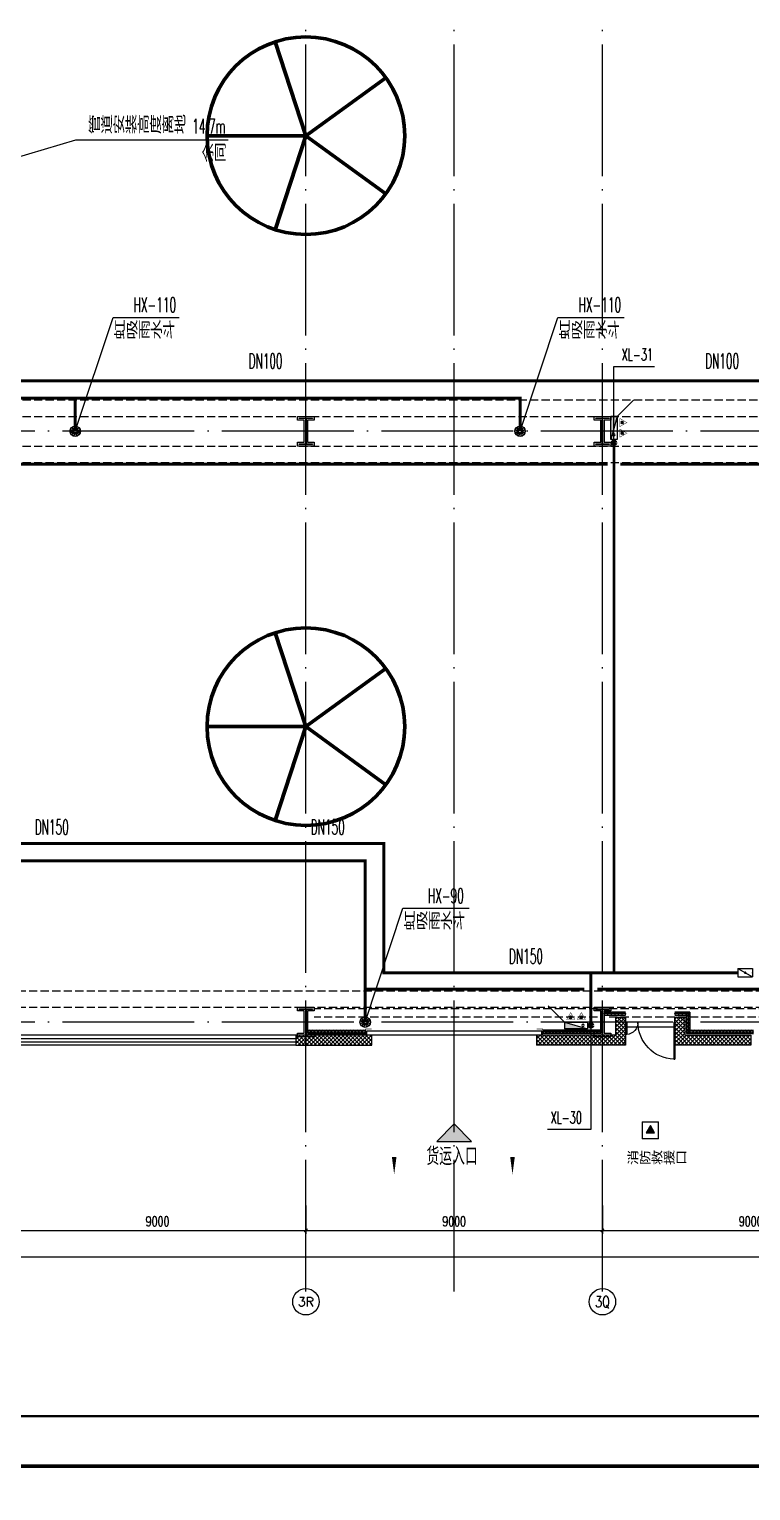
# Model space of a CAD drawing. Extents: x -452079 to 117456, y 3902 to 836955.
# Drawn here: x -272248 to -250354, y 534683 to 579081 of the extents above; entities that cross this region are included whole.
import ezdxf
from ezdxf.enums import TextEntityAlignment as Align

# ---------------------------------------------------------------- set-up
doc = ezdxf.new("R2010")
doc.units = 0
doc.header["$LTSCALE"] = 1000
doc.header["$MEASUREMENT"] = 0
for name, pattern in [('10平面$0$DASH', [0.35, 0.25, -0.1]), ('DASH', [0.35, 0.25, -0.1]), ('DOTE', [2.42, 2, -0.2, 0.02, -0.2]), ('DOTE_30', [0.726, 0.6, -0.06, 0.006, -0.06])]:
    doc.linetypes.add(name, pattern=pattern)
for name, color, linetype in [('0-cxFrame', 155, 'Continuous'), ('10平面$0$WINDOW', 4, 'Continuous'), ('A-AXIS-D', 1, 'Continuous'), ('A-AXIS-DOTE', 14, 'DOTE'), ('A-AXIS-SYMB', 3, 'Continuous'), ('A-HATCH-2', 251, 'Continuous'), ('A-HRAIL', 173, 'Continuous'), ('A-LIN-V', 9, 'Continuous'), ('A-SFCE', 30, 'Continuous'), ('A-TEXT', 61, 'Continuous'), ('A-WINDOW', 140, 'Continuous'), ('AS-COLN', 6, 'Continuous'), ('AS-WALL', 40, 'Continuous'), ('DIM_消防', 1, 'Continuous'), ('FH-tri', 180, 'Continuous'), ('FM_ZF消防', 1, 'Continuous'), ('PUB_HATCH', 8, 'Continuous'), ('PUB_TEXT', 7, 'Continuous'), ('RP-N2-01$0$$0$A-WIND-J', 1, 'Continuous'), ('RP-N2-01$0$A-WIND-J', 3, 'Continuous'), ('SB_ZF消火栓', 10, 'Continuous'), ('SB_ZF消火栓M', 10, 'Continuous'), ('TEXT_喷淋', 6, 'Continuous'), ('TEXT_消防', 1, 'Continuous'), ('TWT_LEAD', 3, 'Continuous'), ('WALL', 2, 'Continuous'), ('建-窗', 4, 'Continuous'), ('文本', 4, 'Continuous'), ('虹吸雨水斗', 6, 'Continuous')]:
    doc.layers.add(name, color=color, linetype=linetype)
for name, color, linetype, lineweight in [('0-cxText', 131, 'Continuous', 25), ('Gps-ZF喷淋', 6, 'TG_ZP', 60), ('Gps-ZF消防', 1, 'TG_X', 60), ('Gps-ZF雨水', 4, 'DOTE_30', 60), ('LG-ZF消防', 1, 'Continuous', 60)]:
    doc.layers.add(name, color=color, linetype=linetype, lineweight=lineweight)
doc.styles.add('_TCH_AXIS', font='COMPLEX', dxfattribs={"bigfont": 'GBCBIG'})
doc.styles.add('_TCH_DIM', font='SIMPLEX', dxfattribs={"width": 0.75, "bigfont": '@1HZTXT'})
doc.styles.add('_TCH_DIM_T3', font='SIMPLEX', dxfattribs={"width": 0.705882, "bigfont": 'GBCBIG'})
doc.styles.add('_TWT_PIPEDN', font='SIMPLEX', dxfattribs={"width": 0.65, "height": 3.5, "bigfont": 'HZTXT'})
doc.styles.add('_TWT_SERIAL', font='SIMPLEX', dxfattribs={"width": 0.8, "height": 3, "bigfont": 'HZTXT'})
doc.styles.add('A-STANDARD', font='SIMPLEX', dxfattribs={"bigfont": 'GBCBIG'})
doc.styles.add('cx_tuming', font='')
doc.styles.add('cx_tuqian1', font='')
doc.styles.get("Standard").update_dxf_attribs({"font": 'gbenor.shx', "bigfont": 'gbcbig.shx'})
doc.styles.add('TG_LINETYPE', font='SIMPLEX', dxfattribs={"width": 0.8, "height": 3.5, "bigfont": 'HZTXT'})
doc.styles.add('黑体', font='', dxfattribs={"height": 12})
doc.styles.get('cx_tuming').set_extended_font_data('SimHei')
doc.styles.get('cx_tuqian1').set_extended_font_data('SimSun')
doc.styles.get('黑体').set_extended_font_data('SimHei')
doc.linetypes.add('TG_X', pattern='A,5,-0.3,["X",TG_LINETYPE,S=0.1,R=0,X=-0.23,Y=-0.15],0', length=5.3)
doc.linetypes.add('TG_ZP', pattern='A,3,-0.6,["ZP",TG_LINETYPE,S=0.1,R=0,X=-0.52,Y=-0.15],0', length=3.6)
doc.dimstyles.new('_TCH_ARCH&&100', dxfattribs={"dimtxt": 297.5, "dimasz": 100, "dimexe": 100, "dimexo": 100, "dimgap": 126.25, "dimtad": 1, "dimdec": 0, "dimzin": 0, "dimdsep": 46, "dimtxsty": '_TCH_DIM_T3', "dimblk": 'ARCHTICK', "dimcen": 0.09, "dimclrt": 7, "dimazin": 2, "dimtfac": 1, "dimtdec": 0, "dimtix": 1, "dimtmove": 2, "dimatfit": 3, "dimfxl": 0, "dimtolj": 1, "dimtzin": 0, "dimarcsym": 0})
pattern_1 = [(45, (60, 0), (-60.000061, 60.000061), []), (135, (60, 0), (-60.000061, -60.000061), [])]

# ---------------------------------------------------------------- blocks, each defined once
blk = doc.blocks.new('_ArchTick')
at = {"color": 0, "linetype": 'ByBlock', "const_width": 0.4}
blk.add_lwpolyline([(-0.5, -0.5), (0.5, 0.5)], dxfattribs=at)
blk = doc.blocks.new('*D351')
at = {"layer": 'A-AXIS-D', "color": 0, "lineweight": -2, "transparency": 16777216}
for p, q in [((48518, 3326), (48518, 2468)), ((57518, 3326), (57518, 2468)), ((48518, 2568), (57518, 2568))]:
    blk.add_line(p, q, dxfattribs=at)
at = {"layer": 'A-AXIS-D', "color": 0, "lineweight": -2, "transparency": 16777216, "xscale": 100, "yscale": 100, "zscale": 100, "rotation": 180}
blk.add_blockref('_ArchTick', (48518, 2568), dxfattribs=at)
at = {"layer": 'A-AXIS-D', "color": 0, "lineweight": -2, "transparency": 16777216, "xscale": 100, "yscale": 100, "zscale": 100}
blk.add_blockref('_ArchTick', (57518, 2568), dxfattribs=at)
at = {"layer": 'A-AXIS-D', "color": 7, "transparency": 16777216, "insert": (53018, 2843), "char_height": 297.5, "attachment_point": 5, "style": '_TCH_DIM_T3'}
blk.add_mtext('\\A1;9000', dxfattribs=at)
blk = doc.blocks.new('*D352')
at = {"layer": 'A-AXIS-D', "color": 0, "lineweight": -2, "transparency": 16777216}
for p, q in [((57518, 3326), (57518, 2468)), ((66518, 3326), (66518, 2468)), ((57518, 2568), (66518, 2568))]:
    blk.add_line(p, q, dxfattribs=at)
at = {"layer": 'A-AXIS-D', "color": 0, "lineweight": -2, "transparency": 16777216, "xscale": 100, "yscale": 100, "zscale": 100, "rotation": 180}
blk.add_blockref('_ArchTick', (57518, 2568), dxfattribs=at)
at = {"layer": 'A-AXIS-D', "color": 0, "lineweight": -2, "transparency": 16777216, "xscale": 100, "yscale": 100, "zscale": 100}
blk.add_blockref('_ArchTick', (66518, 2568), dxfattribs=at)
at = {"layer": 'A-AXIS-D', "color": 7, "transparency": 16777216, "insert": (62018, 2843), "char_height": 297.5, "attachment_point": 5, "style": '_TCH_DIM_T3'}
blk.add_mtext('\\A1;9000', dxfattribs=at)
blk = doc.blocks.new('*D353')
at = {"layer": 'A-AXIS-D', "color": 0, "lineweight": -2, "transparency": 16777216}
for p, q in [((66518, 3326), (66518, 2468)), ((75518, 3326), (75518, 2468)), ((66518, 2568), (75518, 2568))]:
    blk.add_line(p, q, dxfattribs=at)
at = {"layer": 'A-AXIS-D', "color": 0, "lineweight": -2, "transparency": 16777216, "xscale": 100, "yscale": 100, "zscale": 100, "rotation": 180}
blk.add_blockref('_ArchTick', (66518, 2568), dxfattribs=at)
at = {"layer": 'A-AXIS-D', "color": 0, "lineweight": -2, "transparency": 16777216, "xscale": 100, "yscale": 100, "zscale": 100}
blk.add_blockref('_ArchTick', (75518, 2568), dxfattribs=at)
at = {"layer": 'A-AXIS-D', "color": 7, "transparency": 16777216, "insert": (71018, 2843), "char_height": 297.5, "attachment_point": 5, "style": '_TCH_DIM_T3'}
blk.add_mtext('\\A1;9000', dxfattribs=at)
blk = doc.blocks.new('*D369')
at = {"layer": 'A-AXIS-D', "color": 0, "lineweight": -2, "transparency": 16777216}
for p, q in [((7618, 3226), (7618, 1668)), ((193318, 3226), (193318, 1668)), ((7618, 1768), (193318, 1768))]:
    blk.add_line(p, q, dxfattribs=at)
at = {"layer": 'A-AXIS-D', "color": 0, "lineweight": -2, "transparency": 16777216, "xscale": 100, "yscale": 100, "zscale": 100, "rotation": 180}
blk.add_blockref('_ArchTick', (7618, 1768), dxfattribs=at)
at = {"layer": 'A-AXIS-D', "color": 0, "lineweight": -2, "transparency": 16777216, "xscale": 100, "yscale": 100, "zscale": 100}
blk.add_blockref('_ArchTick', (193318, 1768), dxfattribs=at)
at = {"layer": 'A-AXIS-D', "color": 7, "transparency": 16777216, "insert": (100468, 2043), "char_height": 297.5, "attachment_point": 5, "style": '_TCH_DIM_T3'}
blk.add_mtext('\\A1;185700', dxfattribs=at)
blk = doc.blocks.new('10平面$0$$DorLib2D$00000126')
at = {"color": 0, "linetype": 'Continuous'}
for p, q in [((-0.532, 0.5), (-0.532, 0.9)), ((0.532, 0.9), (0.532, 0.5))]:
    blk.add_line(p, q, dxfattribs=at)
at = {"color": 0, "linetype": '10平面$0$DASH'}
for p, q in [((-0.532, 0.9), (0.532, 0.9)), ((-0.532, 0.5), (0.532, 0.5))]:
    blk.add_line(p, q, dxfattribs=at)
blk = doc.blocks.new('DOOR2DLIB$SYSLIB$00000123')
at = {"color": 0}
for p, q in [((0.475, -0.001), (0.475, 0.752)), ((0.475, 0.752), (0.5, 0.752)), ((0.5, -0.001), (0.5, 0.752)), ((-0.5, 0), (-0.5, 0.252)), ((-0.475, 0.252), (-0.5, 0.252)), ((-0.475, 0), (-0.475, 0.252)), ((-0.475, 0), (-0.5, 0)), ((0.475, -0.001), (0.5, -0.001))]:
    blk.add_line(p, q, dxfattribs=at)
for centre, radius, start, end in [((0.505, -0.002), 0.755, 92.2493, 179.7238), ((-0.501, 0.003), 0.251, 359.7899, 84.0974)]:
    blk.add_arc(centre, radius, start, end, dxfattribs=at)
blk = doc.blocks.new('42343243')
at = {"layer": 'PUB_HATCH'}
h = blk.add_hatch(dxfattribs=at)
h.set_pattern_fill('多孔材料', color=256, scale=30, style=0)
h.set_pattern_definition(pattern_1)
h.paths.add_polyline_path([(-254454, 1222870), (-254154, 1223170), (-256854, 1223170), (-256854, 1222870)])
h = blk.add_hatch(dxfattribs=at)
h.set_pattern_fill('多孔材料', color=256, scale=30, style=0)
h.set_pattern_definition(pattern_1)
h.paths.add_polyline_path([(-254454, 1222320), (-254154, 1222620), (-254154, 1223170), (-254454, 1222870)])
h = blk.add_hatch(dxfattribs=at)
h.set_pattern_fill('多孔材料', color=256, scale=30, style=0)
h.set_pattern_definition(pattern_1)
h.paths.add_polyline_path([(-252354, 1222870), (-250354, 1222870), (-250354, 1223170), (-252654, 1223170)])
h = blk.add_hatch(dxfattribs=at)
h.set_pattern_fill('多孔材料', color=256, scale=30, style=0)
h.set_pattern_definition(pattern_1)
h.paths.add_polyline_path([(-252654, 1222620), (-252354, 1222320), (-252354, 1222870), (-252654, 1223170)])
h = blk.add_hatch(dxfattribs=at)
h.set_pattern_fill('多孔材料', color=256, scale=30, style=0)
h.set_pattern_definition(pattern_1)
h.paths.add_polyline_path([(-254454, 1222320), (-254154, 1222320), (-254154, 1222620)])
h = blk.add_hatch(dxfattribs=at)
h.set_pattern_fill('多孔材料', color=256, scale=30, style=0)
h.set_pattern_definition(pattern_1)
h.paths.add_polyline_path([(-252654, 1222620), (-252654, 1222320), (-252354, 1222320)])
at = {"layer": '10平面$0$WINDOW'}
blk.add_line((-252654, 1222620), (-254154, 1222620), dxfattribs=at)
at = {"layer": 'AS-WALL'}
for p, q in [((-254154, 1223170), (-256854, 1223170)), ((-256854, 1222870), (-256854, 1223170)), ((-254154, 1222620), (-254154, 1223170)), ((-250354, 1223170), (-252654, 1223170)), ((-252654, 1222620), (-252654, 1223170)), ((-250354, 1222870), (-250354, 1223170)), ((-254454, 1222870), (-256854, 1222870)), ((-254454, 1222320), (-254454, 1222870)), ((-252354, 1222870), (-250354, 1222870)), ((-252354, 1222320), (-252354, 1222870)), ((-254454, 1222320), (-254154, 1222320)), ((-254154, 1222320), (-254154, 1222620)), ((-252654, 1222620), (-252654, 1222320)), ((-252654, 1222320), (-252354, 1222320))]:
    blk.add_line(p, q, dxfattribs=at)
at = {"layer": '10平面$0$WINDOW', "zscale": 300}
for name, p, xscale, yscale, rotation in [('DOOR2DLIB$SYSLIB$00000123', (-253404, 1222470), -1500, -1500, 179.9999999999555), ('10平面$0$$DorLib2D$00000126', (-259354, 1223020), 5000, 300, 179.9999999999992)]:
    blk.add_blockref(name, p, dxfattribs=dict(at, xscale=xscale, yscale=yscale, rotation=rotation))
blk = doc.blocks.new('4324324')
at = {"layer": 'A-HATCH-2', "color": 8, "linetype": 'DASH'}
for p, q in [((-313054, 567820), (-128854, 567820)), ((-313054, 567320), (-128854, 567320)), ((-313054, 566420), (-128854, 566420)), ((-313054, 565920), (-128854, 565920)), ((-312854, 549870), (-138054, 549870)), ((-312854, 549370), (-138054, 549370))]:
    blk.add_line(p, q, dxfattribs=at)
blk = doc.blocks.new('w4324324')
at = {"layer": 'A-HATCH-2', "lineweight": 60}
for q in [(-1694760, 686605), (-1697614, 684532), (-1691907, 684532), (-1696524, 681178), (-1692997, 681178)]:
    blk.add_line((-1694760, 683605), q, dxfattribs=at)
blk.add_circle((-1694760, 683605), 3000, dxfattribs=at)
blk = doc.blocks.new('342343')
at = {"layer": 'A-LIN-V'}
for p in [(1030710, 63556), (1048660, 63556)]:
    blk.add_blockref('w4324324', p, dxfattribs=at)
blk = doc.blocks.new('w42343243')
at = {"layer": 'A-HATCH-2', "color": 2}
blk.add_lwpolyline([(-165104, 621070), (-164604, 621070), (-164604, 620958), (-164800, 620958), (-164800, 620282), (-164604, 620282), (-164604, 620170), (-165104, 620170), (-165104, 620282), (-164908, 620282), (-164908, 620958), (-165104, 620958)], close=True, dxfattribs=at)
at = {"layer": 'AS-COLN', "color": 8}
blk.add_lwpolyline([(-165054, 621020), (-164654, 621020), (-164654, 621008), (-164850, 621008), (-164850, 620232), (-164654, 620232), (-164654, 620220), (-165054, 620220), (-165054, 620232), (-164858, 620232), (-164858, 621008), (-165054, 621008)], close=True, dxfattribs=at)
blk = doc.blocks.new('42343')
at = {"layer": 'A-WINDOW'}
for p in [(-99000, -53750), (-90000, -53750), (-99000, -71700), (-90000, -71700)]:
    blk.add_blockref('w42343243', p, dxfattribs=at)
blk = doc.blocks.new('RP-N2-01$0$$0$xfjy')
at = {"layer": 'RP-N2-01$0$$0$A-WIND-J'}
h = blk.add_hatch(color=8, dxfattribs=at)
h.dxf.hatch_style = 1
h.paths.add_polyline_path([(1141876, -26214), (1142135, -26214), (1142005, -25989)])
at = {"layer": 'RP-N2-01$0$$0$A-WIND-J', "color": 8, "const_width": 25}
blk.add_lwpolyline([(1141755, -25889), (1141755, -26389), (1142255, -26389), (1142255, -25889)], close=True, dxfattribs=at)
at = {"layer": 'RP-N2-01$0$$0$A-WIND-J', "color": 8}
for points in [[(1141755, -26389), (1142255, -26389), (1142255, -25889), (1141755, -25889)], [(1141876, -26214), (1142135, -26214), (1142005, -25989)]]:
    blk.add_lwpolyline(points, close=True, dxfattribs=at)
blk = doc.blocks.new('RP-N2-01$0$xfjy')
at = {"layer": 'RP-N2-01$0$$0$A-WIND-J', "color": 8}
blk.add_blockref('RP-N2-01$0$$0$xfjy', (0, 0), dxfattribs=at)
blk = doc.blocks.new('3333')
at = {"layer": 'A-SFCE', "const_width": 20}
blk.add_lwpolyline([(-227064, 766320), (-227064, 766510), (-227244, 766510), (-227244, 766320)], dxfattribs=at)
blk = doc.blocks.new('99平面图例外参$0$$LinePat$圆环')
for points in [[(0, 150), (300, 150)], [(0, 0), (300, 0)], [(0, -150), (300, -150)]]:
    blk.add_lwpolyline(points)
at = {"color": 0}
blk.add_circle((150, 0), 150, dxfattribs=at)
blk = doc.blocks.new('WINDOW2DLIB$DYNSTYLE$00000005')
at = {"color": 0}
for points in [[(-0.5, 0.5), (-0.5, -0.5)], [(-0.5, 0.5), (0.5, 0.5)], [(0.5, -0.5), (0.5, 0.5)], [(0.5, 0.1667), (-0.5, 0.1667)], [(0.5, -0.1667), (-0.5, -0.1667)], [(-0.5, -0.5), (0.5, -0.5)]]:
    blk.add_lwpolyline(points, dxfattribs=at)
blk = doc.blocks.new('“奔腾”虹吸雨水斗')
at = {"layer": '虹吸雨水斗', "lineweight": 25}
for p, q in [((946944, 86685), (947028, 86658)), ((947028, 86641), (946944, 86614)), ((947032, 86673), (946946, 86692)), ((946946, 86607), (947032, 86625)), ((946982, 86753), (947040, 86688)), ((947040, 86611), (946982, 86546)), ((947052, 86699), (946987, 86758)), ((946987, 86541), (947052, 86600)), ((947048, 86793), (947066, 86707)), ((947082, 86711), (947055, 86795)), ((947125, 86795), (947098, 86711)), ((947114, 86707), (947132, 86793)), ((947194, 86758), (947128, 86699)), ((947128, 86600), (947194, 86541)), ((947140, 86688), (947199, 86753)), ((947199, 86546), (947140, 86611)), ((947234, 86692), (947148, 86673)), ((947148, 86625), (947234, 86607)), ((947152, 86658), (947236, 86685)), ((947236, 86614), (947152, 86641)), ((947066, 86592), (947048, 86506)), ((947055, 86504), (947082, 86587)), ((947098, 86587), (947125, 86504)), ((947132, 86506), (947114, 86592))]:
    blk.add_line(p, q, dxfattribs=at)
for radius in [150, 47.6]:
    blk.add_circle((947090, 86649), radius, dxfattribs=at)
for centre, start, end in [((947025, 86649), 291.6382, 68.3675), ((947034, 86682), 261.6382, 38.3675), ((947034, 86617), 321.6382, 98.3675), ((947057, 86706), 231.6382, 8.3675), ((947057, 86593), 351.6382, 128.3675), ((947090, 86715), 201.6382, 338.3675), ((947090, 86584), 21.6382, 158.3675), ((947123, 86706), 171.6382, 308.3675), ((947123, 86593), 51.6382, 188.3675), ((947147, 86682), 141.6382, 278.3675), ((947147, 86617), 81.6382, 218.3675), ((947155, 86649), 111.6382, 248.3675)]:
    blk.add_arc(centre, 8.82, start, end, dxfattribs=at)
blk = doc.blocks.new('A$C5D961328')
at = {"layer": 'SB_ZF消火栓'}
blk.add_hatch(color=256, dxfattribs=at).paths.add_polyline_path([(0, 40), (700, 40), (700, 240)])
at = {"layer": 'SB_ZF消火栓', "linetype": 'Continuous'}
h = blk.add_hatch(dxfattribs=at)
h.set_pattern_fill('ANSI31', color=256, scale=129.330432, angle=270, style=0)
h.set_pattern_definition([(45, (-18410.044, -5691.868), (11.431303, -11.431303), [])])
h.paths.add_polyline_path([(228, 343), (228, 427), (153, 427), (153, 343)])
h = blk.add_hatch(dxfattribs=at)
h.set_pattern_fill('ANSI31', color=256, scale=129.330432, angle=270, style=0)
h.set_pattern_definition([(45, (-18087.504, -5691.868), (11.431303, -11.431303), [])])
h.paths.add_polyline_path([(550, 343), (550, 427), (475, 427), (475, 343)])
at = {"layer": 'SB_ZF消火栓'}
for p, q in [((1195, 735), (700, 240)), ((700, 240), (0, 240)), ((0, 240), (0, 40)), ((700, 240), (0, 40)), ((0, 40), (700, 40)), ((700, 240), (700, 40))]:
    blk.add_line(p, q, dxfattribs=at)
at = {"layer": 'SB_ZF消火栓', "linetype": 'Continuous'}
for points, const_width in [([(312, 321), (190, 531), (69, 321), (312, 321), (190, 531)], 12.9), ([(634, 321), (513, 531), (392, 321), (634, 321), (513, 531)], 12.9), ([(228, 343), (228, 427), (153, 427), (153, 343), (228, 343)], 7.76), ([(550, 343), (550, 427), (475, 427), (475, 343), (550, 343)], 7.76)]:
    blk.add_lwpolyline(points, dxfattribs=dict(at, const_width=const_width))
at = {"layer": 'SB_ZF消火栓', "color": 1}
blk.add_circle((140, 140), 32.5, dxfattribs=at)
blk = doc.blocks.new('TK22.A0+1 L(Dragon)')
at = {"layer": '0-cxFrame', "color": 7, "const_width": 0.5}
blk.add_lwpolyline([(0, 0), (-1485, 0), (-1485, 841), (0, 841)], close=True, dxfattribs=at)
at = {"layer": '0-cxFrame', "const_width": 0.5}
blk.add_lwpolyline([(-80, 10), (-1465, 10), (-1465, 831), (-80, 831)], close=True, dxfattribs=at)
at = {"style": '黑体', "flags": 4}
blk.add_attdef('图幅', text='', height=3.3, dxfattribs=at).set_placement((-40, 3), align=Align.RIGHT)
at = {"layer": '0-cxText', "flags": 4}
for tag, height, style, p in [('建设单位', 3.5, 'cx_tuming', (-45, 240)), ('项目名称', 3.5, 'cx_tuming', (-45, 210)), ('子项名称', 3.5, 'cx_tuming', (-45, 180)), ('工程编号', 3.3, 'cx_tuqian1', (-35, 165)), ('图名1', 3.5, 'cx_tuming', (-45, 87)), ('图名2', 3.5, 'cx_tuming', (-45, 79)), ('图名3', 3.5, 'cx_tuming', (-45, 71)), ('出图日期', 3.3, 'cx_tuqian1', (-39, 60)), ('专业', 3.3, 'cx_tuqian1', (-55, 52)), ('图号', 3.3, 'cx_tuqian1', (-55, 44)), ('版次', 3.3, 'cx_tuqian1', (-20, 44))]:
    blk.add_attdef(tag, text='', height=height, dxfattribs=dict(at, style=style)).set_placement(p, align=Align.MIDDLE)
blk = doc.blocks.new('$VALVE$00000316')
for p, q in [((-125, 72), (125, -72)), ((-125, 72), (-125, -72)), ((-125, 72), (125, 72)), ((125, 72), (125, -72)), ((-125, -72), (125, -72))]:
    blk.add_line(p, q)
at = {"const_width": 21.1}
blk.add_lwpolyline([(-11, 0, 1), (11, 0, 1)], format="xyb", close=True, dxfattribs=at)
for p in [(-125, 0), (125, 0)]:
    blk.add_point(p)
at = {"color": 7, "flags": 9}
for tag in ['XSIZE', 'YSIZE']:
    blk.add_attdef(tag, (0, 0), '', height=0.5, dxfattribs=at)
blk = doc.blocks.new('A$C515E426B')
at = {"layer": 'FH-tri'}
h = blk.add_hatch(color=8, dxfattribs=at)
h.dxf.hatch_style = 1
h.paths.add_polyline_path([(61487.8, 5273.4), (62548.5, 5273.4), (62018.2, 5803.8)])
at = {"layer": 'PUB_HATCH'}
h = blk.add_hatch(dxfattribs=at)
h.set_pattern_fill('多孔材料', color=256, scale=30, style=0)
h.set_pattern_definition([(45, (321432.36, -540023.96), (-60.000061, 60.000061), []), (135, (321432.36, -540023.96), (-60.000061, -60.000061), [])])
h.paths.add_polyline_path([(59518.2, 8496), (57218.2, 8496), (57218.2, 8196), (59518.2, 8196)])
at = {"layer": 'A-AXIS-D'}
for centre in [(57518.2, 400), (66518.2, 400)]:
    blk.add_circle(centre, 400, dxfattribs=at)
at = {"layer": 'A-AXIS-DOTE', "color": 8, "ltscale": 2}
for p, q in [((57518.2, 716), (57518.2, 86200)), ((62018.2, 716), (62018.2, 86200)), ((66518.2, 716), (66518.2, 86200)), ((199332.4, 26846), (3362.4, 26846)), ((199332.4, 8896), (3362.4, 8896))]:
    blk.add_line(p, q, dxfattribs=at)
at = {"layer": 'A-AXIS-SYMB'}
for points in [[(60198.2, 5733.8, 0, 0, 0), (60198.2, 4273.8, 0, 140, 0), (60198.2, 4798.8, 0, 0, 0)], [(63788.2, 5733.8, 0, 0, 0), (63788.2, 4273.8, 0, 140, 0), (63788.2, 4798.8, 0, 0, 0)]]:
    blk.add_lwpolyline(points, format="xyseb", dxfattribs=at)
at = {"layer": 'A-SFCE', "color": 8, "linetype": 'DASH'}
for p, q in [((66368.2, 9296), (57768.2, 9296)), ((66368.2, 9046), (57768.2, 9046)), ((75368.2, 9296), (66668.2, 9296)), ((75368.2, 9046), (66668.2, 9046))]:
    blk.add_line(p, q, dxfattribs=at)
at = {"layer": 'AS-WALL'}
for p, q in [((59518.2, 8496), (57218.2, 8496)), ((57218.2, 8496), (57218.2, 8196)), ((59518.2, 8196), (59518.2, 8496)), ((57218.2, 8196), (59518.2, 8196))]:
    blk.add_line(p, q, dxfattribs=at)
at = {"layer": 'FH-tri', "color": 8}
blk.add_lwpolyline([(61487.8, 5273.4), (62548.5, 5273.4), (62548.5, 5273.4), (62018.2, 5803.8)], close=True, dxfattribs=at)
at = {"layer": 'A-HRAIL', "yscale": 0.3333333333333333, "zscale": 0.3333333333333333}
for p, xscale, rotation in [((66679.8, 9146.1), 0.3588888661932368, 180), ((66787.5, 9146.1), 0.3588888661932368, 180), ((66895.2, 9146.1), 0.3588888661932368, 180), ((67002.8, 9146.1), 0.3588888661932368, 180), ((67110.5, 9146.1), 0.3588888661932368, 180), ((67218.2, 9146.1), 0.3588888661932368, 180), ((68830.7, 9146.1), 0.3749999999076196, 180), ((68943.2, 9146.1), 0.3749999999076196, 180), ((69055.7, 9146.1), 0.3749999999076196, 180), ((69168.2, 9146.1), 0.3749999999076196, 180), ((69118.2, 9196.1), 0.3611111227129974, 270), ((69118.2, 9087.8), 0.3611111227129974, 270), ((69118.2, 8979.4), 0.3611111227129974, 270), ((57572.2, 8602.1), -0.3444736211542748, 179.9999999997001), ((57675.5, 8602.1), -0.3444736211542748, 179.9999999997001), ((57778.9, 8602.1), -0.3444736211542748, 179.9999999997001), ((57882.2, 8602.1), -0.3444736211542748, 179.9999999997001), ((57985.5, 8602.1), -0.3444736211542748, 179.9999999997001), ((58088.9, 8602.1), -0.3444736211542748, 179.9999999997001), ((58192.2, 8602.1), -0.3444736211542748, 179.9999999997001), ((58295.6, 8602.1), -0.3444736211542748, 179.9999999997001), ((58398.9, 8602.1), -0.3444736211542748, 179.9999999997001), ((58502.3, 8602.1), -0.3444736211542748, 179.9999999997001), ((58605.6, 8602.1), -0.3444736211542748, 179.9999999997001), ((58708.9, 8602.1), -0.3444736211542748, 179.9999999997001), ((58812.3, 8602.1), -0.3444736211542748, 179.9999999997001), ((58915.6, 8602.1), -0.3444736211542748, 179.9999999997001), ((59019, 8602.1), -0.3444736211542748, 179.9999999997001), ((59122.3, 8602.1), -0.3444736211542748, 179.9999999997001), ((59225.7, 8602.1), -0.3444736211542748, 179.9999999997001), ((64810.7, 8602.1), 0.3444737743800529, 180.000000000205), ((64914, 8602.1), 0.3444737743800529, 180.000000000205), ((65017.4, 8602.1), 0.3444737743800529, 180.000000000205), ((65120.7, 8602.1), 0.3444737743800529, 180.000000000205), ((65224.1, 8602.1), 0.3444737743800529, 180.000000000205), ((65327.4, 8602.1), 0.3444737743800529, 180.000000000205), ((65430.8, 8602.1), 0.3444737743800529, 180.000000000205), ((65534.1, 8602.1), 0.3444737743800529, 180.000000000205), ((65637.4, 8602.1), 0.3444737743800529, 180.000000000205), ((65740.8, 8602.1), 0.3444737743800529, 180.000000000205), ((65844.1, 8602.1), 0.3444737743800529, 180.000000000205), ((65947.5, 8602.1), 0.3444737743800529, 180.000000000205), ((66050.8, 8602.1), 0.3444737743800529, 180.000000000205), ((66154.2, 8602.1), 0.3444737743800529, 180.000000000205), ((66257.5, 8602.1), 0.3444737743800529, 180.000000000205), ((66360.8, 8602.1), 0.3444737743800529, 180.000000000205), ((66464.2, 8602.1), 0.3444737743800529, 180.000000000205), ((69118.2, 8871.1), 0.3611111227129974, 270), ((69118.2, 8762.8), 0.3611111227129974, 270), ((69118.2, 8654.4), 0.3611111227129974, 270), ((69068.2, 8602.1), -0.3384127419231498, 179.9999999997967), ((69169.7, 8602.1), -0.3384127419231498, 179.9999999997967), ((69271.2, 8602.1), -0.3384127419231498, 179.9999999997967), ((69372.8, 8602.1), -0.3384127419231498, 179.9999999997967), ((69474.3, 8602.1), -0.3384127419231498, 179.9999999997967), ((69575.8, 8602.1), -0.3384127419231498, 179.9999999997967), ((69677.3, 8602.1), -0.3384127419231498, 179.9999999997967), ((69778.8, 8602.1), -0.3384127419231498, 179.9999999997967), ((69880.4, 8602.1), -0.3384127419231498, 179.9999999997967), ((69981.9, 8602.1), -0.3384127419231498, 179.9999999997967), ((70083.4, 8602.1), -0.3384127419231498, 179.9999999997967), ((70184.9, 8602.1), -0.3384127419231498, 179.9999999997967), ((70286.5, 8602.1), -0.3384127419231498, 179.9999999997967), ((70388, 8602.1), -0.3384127419231498, 179.9999999997967), ((70489.5, 8602.1), -0.3384127419231498, 179.9999999997967), ((70591, 8602.1), -0.3384127419231498, 179.9999999997967), ((70692.6, 8602.1), -0.3384127419231498, 179.9999999997967), ((70794.1, 8602.1), -0.3384127419231498, 179.9999999997967), ((70895.6, 8602.1), -0.3384127419231498, 179.9999999997967), ((70997.1, 8602.1), -0.3384127419231498, 179.9999999997967)]:
    blk.add_blockref('99平面图例外参$0$$LinePat$圆环', p, dxfattribs=dict(at, xscale=xscale, rotation=rotation))
at = {"layer": 'A-LIN-V', "rotation": 90}
blk.add_blockref('342343', (804678.8, 681921), dxfattribs=at)
at = {"layer": 'A-SFCE', "xscale": -1, "rotation": 90}
blk.add_blockref('3333', (825839, -218558.1), dxfattribs=at)
at = {"layer": 'A-SFCE', "rotation": 270}
blk.add_blockref('3333', (-701802.6, -218558.1), dxfattribs=at)
at = {"layer": 'A-WINDOW'}
for name in ['42343', '4324324']:
    blk.add_blockref(name, (321372.4, -540024), dxfattribs=at)
at = {"layer": 'A-WINDOW', "xscale": -1, "rotation": 180}
blk.add_blockref('42343243', (321372.4, 1231366), dxfattribs=at)
at = {"layer": 'RP-N2-01$0$A-WIND-J'}
blk.add_blockref('RP-N2-01$0$xfjy', (-1074033.1, 31744.8, 0), dxfattribs=at)
at = {"layer": '建-窗', "xscale": 13200, "yscale": -300, "zscale": 300, "rotation": 179.9999999996995}
blk.add_blockref('WINDOW2DLIB$DYNSTYLE$00000005', (50618.2, 8346), dxfattribs=at)
at = {"layer": 'A-TEXT', "color": 8}
for s, height, style, p in [('货运入口', 540.14, 'A-STANDARD', (61176.9, 4551.3)), ('消防救援口', 384.1, '_TCH_DIM', (67261.4, 4573, 0))]:
    blk.add_text(s, height=height, dxfattribs=dict(at, style=style)).set_placement(p)
at = {"layer": 'PUB_TEXT', "style": '_TCH_AXIS'}
blk.add_text('3R', height=276.42, dxfattribs=at).set_placement((57274.7, 261.8), (57761.7, 261.8), align=Align.FIT)
at = {"layer": 'PUB_TEXT', "style": '_TCH_AXIS', "width": 0.807692}
blk.add_text('3Q', height=333.94, dxfattribs=at).set_placement((66293.4, 233), (66742.9, 233), align=Align.FIT)
at = {"layer": 'A-AXIS-D'}
for base, p1, p2, picture, middle in [((193318.2, 1768.3), (7618.2, 3326.3), (193318.2, 3326.3), '*D369', (100468.2, 2043.3)), ((57518.2, 2568.3), (48518.2, 3426.3), (57518.2, 3426.3), '*D351', (53018.2, 2843.3)), ((66518.2, 2568.3), (57518.2, 3426.3), (66518.2, 3426.3), '*D352', (62018.2, 2843.3)), ((75518.2, 2568.3), (66518.2, 3426.3), (75518.2, 3426.3), '*D353', (71018.2, 2843.3))]:
    dim = blk.add_linear_dim(base=base, p1=p1, p2=p2, angle=0, dimstyle='_TCH_ARCH&&100', override={"dimgap": 0}, dxfattribs=at)
    dim.commit()
    dim.dimension.update_dxf_attribs({"geometry": picture, "text_midpoint": middle, "dimtype": 161})

msp = doc.modelspace()

# ---------------------------------------------------------------- hatches: boundary and pattern name
at = {"layer": 'Gps-ZF消防'}
for points in [[(-261491.06, 554345.44), (-261491.06, 554390.44), (-261446.06, 554390.44)], [(-261491.06, 554345.44), (-261446.06, 554345.44), (-261446.06, 554390.44)], [(-261491.06, 550420), (-261491.06, 550375), (-261536.06, 550375)], [(-261491.06, 550420), (-261536.06, 550420), (-261536.06, 550375)]]:
    msp.add_hatch(color=256, dxfattribs=at).paths.add_polyline_path(points)
at = {"layer": 'Gps-ZF雨水'}
for points in [[(-257354.18, 567870), (-257309.18, 567870), (-257309.18, 567915)], [(-257354.18, 567870), (-257354.18, 567915), (-257309.18, 567915)], [(-262054.18, 553820), (-262054.18, 553865), (-262009.18, 553865)], [(-262054.18, 553820), (-262009.18, 553820), (-262009.18, 553865)]]:
    msp.add_hatch(color=256, dxfattribs=at).paths.add_polyline_path(points)

# ---------------------------------------------------------------- linework, layer by layer
at = {"layer": 'DIM_消防'}
for p, q in [((-254504.18, 566520), (-254504.18, 568839.34)), ((-254504.18, 568839.34), (-253276.75, 568839.34)), ((-255204.18, 548820), (-255204.18, 545660)), ((-255204.18, 545660), (-256521.19, 545660))]:
    msp.add_line(p, q, dxfattribs=at)
at = {"layer": 'Gps-ZF喷淋', "const_width": 90}
msp.add_lwpolyline([(-299382.61, 568401.51), (-149792.1, 568401.51)], dxfattribs=at)
at = {"layer": 'Gps-ZF消防', "const_width": 90}
for points in [[(-254504.18, 550420), (-254504.18, 566445)], [(-275173.63, 554345.44), (-261491.06, 554345.44)], [(-261491.06, 550420), (-261491.06, 554345.44)], [(-261491.06, 550420), (-255204.18, 550420)], [(-255204.18, 548895), (-255204.18, 550420)], [(-255204.18, 550420), (-254504.18, 550420)], [(-254504.18, 550420), (-250746.72, 550420)]]:
    msp.add_lwpolyline(points, dxfattribs=at)
at = {"layer": 'Gps-ZF雨水', "const_width": 90}
for points in [[(-274089.68, 567870), (-270854.18, 567870)], [(-270854.18, 566870), (-270854.18, 567870)], [(-270854.18, 567870), (-257354.18, 567870)], [(-257354.18, 566870), (-257354.18, 567870)], [(-274089.68, 565870), (-254699.18, 565870)], [(-254309.18, 565870), (-235854.18, 565870)], [(-262054.18, 553820), (-274654.18, 553820)], [(-262054.18, 553820), (-262054.18, 549920)], [(-262054.18, 549920), (-262054.18, 548920)], [(-255399.18, 549920), (-262054.18, 549920)], [(-248854.18, 549920), (-255009.18, 549920)]]:
    msp.add_lwpolyline(points, dxfattribs=at)
at = {"layer": 'LG-ZF消防'}
for centre in [(-254504.18, 566520), (-255204.18, 548820)]:
    msp.add_circle(centre, 50, dxfattribs=at)
at = {"layer": 'TWT_LEAD'}
for p, q in [((-274284.68, 574693.11), (-270834.72, 575723.42)), ((-270834.72, 575723.42), (-266214.87, 575723.42))]:
    msp.add_line(p, q, dxfattribs=at)
at = {"layer": '文本'}
for p, q in [((-270854.18, 566870), (-269706.93, 570326.85)), ((-269706.93, 570326.85), (-267697.94, 570326.85)), ((-257354.18, 566870), (-256206.93, 570326.85)), ((-256206.93, 570326.85), (-254197.94, 570326.85)), ((-262054.18, 548920), (-260906.93, 552376.85)), ((-260906.93, 552376.85), (-258897.94, 552376.85))]:
    msp.add_line(p, q, dxfattribs=at)

# ---------------------------------------------------------------- block references
at = {"layer": '0-cxFrame', "xscale": 150, "yscale": 150, "zscale": 150}
for p in [(-105331.06, 535452.12), (-105368.56, 409264.62)]:
    msp.add_blockref('TK22.A0+1 L(Dragon)', p, dxfattribs=at)
at = {"layer": 'FM_ZF消防', "xscale": 1.8, "yscale": 1.8, "zscale": 1.8}
msp.add_blockref('$VALVE$00000316', (-250522.03, 550420), dxfattribs=at)
at = {"layer": 'SB_ZF消火栓M', "xscale": -1, "rotation": 270}
msp.add_blockref('A$C5D961328', (-254644.18, 566619.97), dxfattribs=at)
at = {"layer": 'SB_ZF消火栓M', "xscale": -1}
msp.add_blockref('A$C5D961328', (-255304.15, 548680.01), dxfattribs=at)
at = {"layer": 'WALL'}
msp.add_blockref('A$C515E426B', (-321372.36, 540023.96), dxfattribs=at)
at = {"layer": '文本', "xscale": 1.061320754715, "yscale": 1.061320754715, "zscale": 1.061320754715}
for p in [(-1276020.52, 474907.2), (-1262520.52, 474907.2), (-1267220.52, 456957.2)]:
    msp.add_blockref('“奔腾”虹吸雨水斗', p, dxfattribs=at)

# ---------------------------------------------------------------- texts
at = {"layer": 'DIM_消防', "color": 7, "style": '_TWT_SERIAL', "width": 0.6}
for s, p in [('XL-31', (-254271.9, 569019.34)), ('XL-30', (-256431.19, 545840))]:
    msp.add_text(s, height=360, dxfattribs=at).set_placement(p)
at = {"layer": 'TEXT_喷淋', "style": '_TWT_PIPEDN', "width": 0.52}
for p in [(-265594.01, 568776.51), (-251738.92, 568776.51)]:
    msp.add_text('DN100', height=450, dxfattribs=at).set_placement(p)
at = {"layer": 'TEXT_消防', "style": '_TWT_PIPEDN', "width": 0.52}
for p in [(-272082.89, 554620.44), (-263707.46, 554620.44), (-257692.26, 550695)]:
    msp.add_text('DN150', height=450, dxfattribs=at).set_placement(p)
at = {"layer": 'TWT_LEAD', "color": 7, "style": '_TCH_DIM'}
for s, height, width, p in [('管道安装高度离地', 520.866, 0.75, (-270459.87, 575910.02)), ('14.7m', 446.25, 0.529412, (-267309.87, 575910.02)), ('余同', 520.866, 0.75, (-267014.36, 575055.91))]:
    msp.add_text(s, height=height, dxfattribs=dict(at, width=width)).set_placement(p)
at = {"layer": '文本', "color": 7, "style": '_TCH_DIM'}
for s, height, width, p in [('HX-110', 446.25, 0.529412, (-269085.44, 570484.35)), ('HX-110', 446.25, 0.529412, (-255585.44, 570484.35)), ('虹吸雨水斗', 520.866, 0.75, (-269691.08, 569670.18)), ('虹吸雨水斗', 520.866, 0.75, (-256191.08, 569670.18)), ('HX-90', 446.25, 0.529412, (-260150.44, 552534.35)), ('虹吸雨水斗', 520.866, 0.75, (-260891.08, 551720.18))]:
    msp.add_text(s, height=height, dxfattribs=dict(at, width=width)).set_placement(p)

doc.saveas('drawing.dxf')
